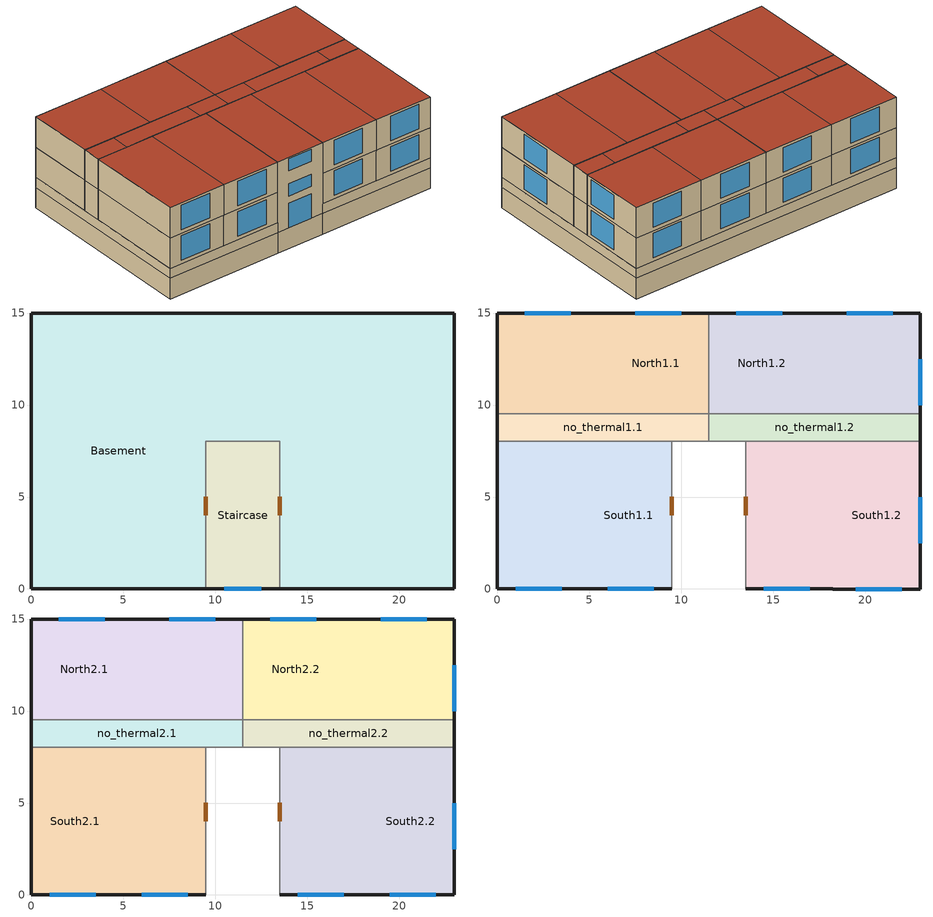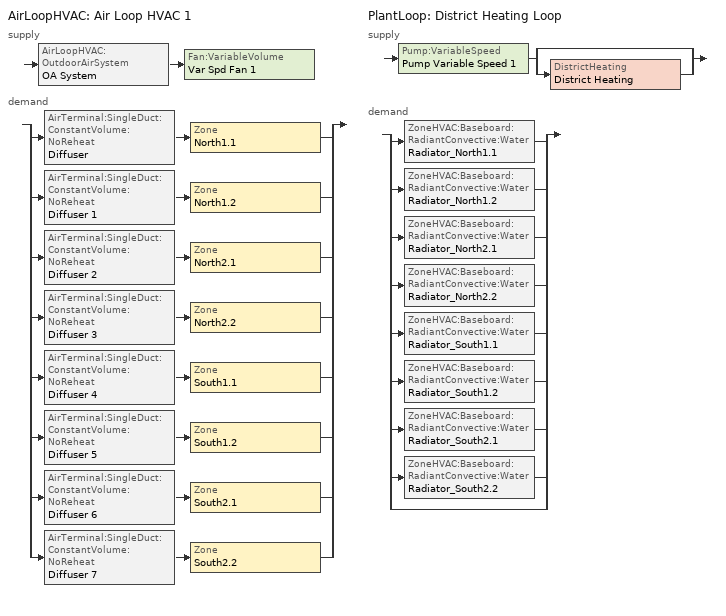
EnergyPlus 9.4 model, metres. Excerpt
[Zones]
Basement
 floor ground (Floor): 23,15 23,0 13.5,0 13.5,8.03 9.5,8.03 9.5,0 0,0 0,15 z-1.7
 wall outside (walls (External)): 13.5,0 23,0 23,15 0,15 0,0 9.5,0 z0:0.8
 wall to Staircase (walls (internal)): 9.5,0 9.5,8.03 11.5,8.03 13.5,8.03 13.5,0 z-1.7:0.8
 wall ground (walls (External)): 13.5,0 23,0 23,15 0,15 0,0 9.5,0 z-1.7:0
Staircase
 floor ground (Floor): 13.5,8.03 13.5,0 9.5,0 9.5,8.03 z-1.7
 wall outside (walls (External)): 9.5,0 13.5,0 z0:5.8
 wall to no_thermal2.1 (walls (internal)): 11.5,8.03 9.5,8.03 z3.3:5.8
 wall to no_thermal1.2 (walls (internal)): 13.5,8.03 11.5,8.03 z0.8:3.3
 wall to no_thermal1.1 (walls (internal)): 11.5,8.03 9.5,8.03 z0.8:3.3
 wall to no_thermal2.2 (walls (internal)): 13.5,8.03 11.5,8.03 z3.3:5.8
 wall to South1.2 (walls (internal)): 13.5,0 13.5,8.03 z0.8:3.3
 wall ground (walls (External)): 9.5,0 13.5,0 z-1.7:0
 wall to South2.2 (walls (internal)): 13.5,0 13.5,8.03 z3.3:5.8
 wall to South2.1 (walls (internal)): 9.5,8.03 9.5,0 z3.3:5.8
 wall to South1.1 (walls (internal)): 9.5,8.03 9.5,0 z0.8:3.3
 window (GlzSys_2): 10.5,0 12.5,0 z2.61:3.61; 10.5,0 12.5,0 z4.69:5.69
 window (Exterior Door): 10.5,0 12.5,0 z0:2
 door inside (Interior Door): 13.5,4.01 13.5,5.01 / 9.5,5.01 9.5,4.01 z0.8:2.8; 13.5,4.01 13.5,5.01 / 9.5,5.01 9.5,4.01 z3.3:5.3
 roof outside (Roof): 13.5,0 13.5,8.03 9.5,8.03 9.5,0 z5.8
North1.1
 floor to Basement (Floor): 11.5,15 11.5,9.53 5.75,9.53 5.75,15 z0.8; 5.75,15 5.75,9.53 0,9.53 0,15 z0.8
 wall outside (walls (External)): 11.5,15 5.75,15 0,15 0,9.53 z0.8:3.3
 wall to no_thermal1.1 (walls (internal)): 0,9.53 2.5,9.53 5.75,9.53 9,9.53 11.5,9.53 z0.8:3.3
 wall to North1.2 (walls (internal)): 11.5,9.53 11.5,15 z0.8:3.3
 window (GlzSys_2): 10,15 7.5,15 / 4,15 1.5,15 z1.1:3.1
North1.2
 floor to Basement (Floor): 17.25,15 17.25,9.53 11.5,9.53 11.5,15 z0.8; 23,15 23,9.53 17.25,9.53 17.25,15 z0.8
 wall outside (walls (External)): 23,9.53 23,15 17.25,15 11.5,15 z0.8:3.3
 wall to no_thermal1.2 (walls (internal)): 11.5,9.53 14,9.53 17.25,9.53 20.5,9.53 23,9.53 z0.8:3.3
 window (GlzSys_2): 15.5,15 13,15 / 23,10 23,12.5 / 21.5,15 19,15 z1.1:3.1
no_thermal1.1
 floor to Basement (Floor): 11.5,9.53 11.5,8.03 9,8.03 9,9.53 z0.8; 9,9.53 9,8.03 2.5,8.03 2.5,9.53 z0.8; 2.5,9.53 2.5,8.03 0,8.03 0,9.53 z0.8
 wall outside (walls (External)): 0,9.53 0,8.03 z0.8:3.3
 wall to no_thermal1.2 (walls (internal)): 11.5,8.03 11.5,9.53 z0.8:3.3
 wall to South1.1 (walls (internal)): 0,8.03 2.5,8.03 4.75,8.03 9,8.03 9.5,8.03 z0.8:3.3
no_thermal1.2
 floor to Basement (Floor): 20.5,9.53 20.5,8.03 14,8.03 14,9.53 z0.8; 14,9.53 14,8.03 11.5,8.03 11.5,9.53 z0.8; 23,9.53 23,8.03 20.5,8.03 20.5,9.53 z0.8
 wall outside (walls (External)): 23,8.03 23,9.53 z0.8:3.3
 wall to South1.2 (walls (internal)): 13.5,8.03 14,8.03 18.25,8.03 20.5,8.03 23,8.03 z0.8:3.3
South1.1
 floor to Basement (Floor): 9.5,8.03 9.5,0 4.75,0 4.75,8.03 z0.8; 4.75,8.03 4.75,0 0,0 0,8.03 z0.8
 wall outside (walls (External)): 0,8.03 0,0 4.75,0 9.5,0 z0.8:3.3
 window (GlzSys_2): 6,0 8.5,0 / 1,0 3.5,0 z1.1:3.1
South1.2
 floor to Basement (Floor): 18.25,8.03 18.25,0 13.5,0 13.5,8.03 z0.8; 23,8.03 23,0 18.25,0 18.25,8.03 z0.8
 wall outside (walls (External)): 13.5,0 18.25,0 23,0 23,8.03 z0.8:3.3
 window (GlzSys_2): 14.5,0 17,0 / 23,2.5 23,5 / 19.5,0 22,0 z1.1:3.1
North2.1
 floor to North1.1 (Floor): 5.75,15 5.75,9.53 0,9.53 0,15 z3.3; 11.5,15 11.5,9.53 5.75,9.53 5.75,15 z3.3
 wall outside (walls (External)): 11.5,15 5.75,15 0,15 0,9.53 z3.3:5.8
 wall to no_thermal2.1 (walls (internal)): 0,9.53 2.5,9.53 5.75,9.53 9,9.53 11.5,9.53 z3.3:5.8
 wall to North2.2 (walls (internal)): 11.5,9.53 11.5,15 z3.3:5.8
 window (GlzSys_2): 4,15 1.5,15 / 10,15 7.5,15 z3.6:5.6
 roof outside (Roof): 5.75,9.53 5.75,15 0,15 0,9.53 z5.8; 11.5,9.53 11.5,15 5.75,15 5.75,9.53 z5.8
North2.2
 floor to North1.2 (Floor): 17.25,15 17.25,9.53 11.5,9.53 11.5,15 z3.3; 23,15 23,9.53 17.25,9.53 17.25,15 z3.3
 wall outside (walls (External)): 23,9.53 23,15 17.25,15 11.5,15 z3.3:5.8
 wall to no_thermal2.2 (walls (internal)): 11.5,9.53 14,9.53 17.25,9.53 20.5,9.53 23,9.53 z3.3:5.8
 window (GlzSys_2): 15.5,15 13,15 / 21.5,15 19,15 / 23,10 23,12.5 z3.6:5.6
 roof outside (Roof): 17.25,9.53 17.25,15 11.5,15 11.5,9.53 z5.8; 23,9.53 23,15 17.25,15 17.25,9.53 z5.8
no_thermal2.1
 floor to no_thermal1.1 (Floor): 2.5,9.53 2.5,8.03 0,8.03 0,9.53 z3.3; 9,9.53 9,8.03 2.5,8.03 2.5,9.53 z3.3; 11.5,9.53 11.5,8.03 9,8.03 9,9.53 z3.3
 wall outside (walls (External)): 0,9.53 0,8.03 z3.3:5.8
 wall to South2.1 (walls (internal)): 0,8.03 2.5,8.03 4.75,8.03 9,8.03 9.5,8.03 z3.3:5.8
 wall to no_thermal2.2 (walls (internal)): 11.5,8.03 11.5,9.53 z3.3:5.8
 roof outside (Roof): 2.5,8.03 2.5,9.53 0,9.53 0,8.03 z5.8; 9,8.03 9,9.53 2.5,9.53 2.5,8.03 z5.8; 11.5,8.03 11.5,9.53 9,9.53 9,8.03 z5.8
no_thermal2.2
 floor to no_thermal1.2 (Floor): 14,9.53 14,8.03 11.5,8.03 11.5,9.53 z3.3; 20.5,9.53 20.5,8.03 14,8.03 14,9.53 z3.3; 23,9.53 23,8.03 20.5,8.03 20.5,9.53 z3.3
 wall outside (walls (External)): 23,8.03 23,9.53 z3.3:5.8
 wall to South2.2 (walls (internal)): 13.5,8.03 14,8.03 18.25,8.03 20.5,8.03 23,8.03 z3.3:5.8
 roof outside (Roof): 14,8.03 14,9.53 11.5,9.53 11.5,8.03 z5.8; 20.5,8.03 20.5,9.53 14,9.53 14,8.03 z5.8; 23,8.03 23,9.53 20.5,9.53 20.5,8.03 z5.8
South2.1
 floor to South1.1 (Floor): 4.75,8.03 4.75,0 0,0 0,8.03 z3.3; 9.5,8.03 9.5,0 4.75,0 4.75,8.03 z3.3
 wall outside (walls (External)): 0,8.03 0,0 4.75,0 9.5,0 z3.3:5.8
 window (GlzSys_2): 1,0 3.5,0 / 6,0 8.5,0 z3.6:5.6
 roof outside (Roof): 4.75,0 4.75,8.03 0,8.03 0,0 z5.8; 9.5,0 9.5,8.03 4.75,8.03 4.75,0 z5.8
South2.2
 floor to South1.2 (Floor): 18.25,8.03 18.25,0 13.5,0 13.5,8.03 z3.3; 23,8.03 23,0 18.25,0 18.25,8.03 z3.3
 wall outside (walls (External)): 13.5,0 18.25,0 23,0 23,8.03 z3.3:5.8
 window (GlzSys_2): 23,2.5 23,5 / 14.5,0 17,0 / 19.5,0 22,0 z3.6:5.6
 roof outside (Roof): 23,0 23,8.03 18.25,8.03 18.25,0 z5.8; 18.25,0 18.25,8.03 13.5,8.03 13.5,0 z5.8
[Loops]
AirLoopHVAC 'Air Loop HVAC 1'
 supply: AirLoopHVAC:OutdoorAirSystem 'OA System' > Fan:VariableVolume 'Var Spd Fan 1'
 demand: split
  | AirTerminal:SingleDuct:ConstantVolume:NoReheat 'Diffuser' > Zone 'North1.1'
  | AirTerminal:SingleDuct:ConstantVolume:NoReheat 'Diffuser 1' > Zone 'North1.2'
  | AirTerminal:SingleDuct:ConstantVolume:NoReheat 'Diffuser 2' > Zone 'North2.1'
  | AirTerminal:SingleDuct:ConstantVolume:NoReheat 'Diffuser 3' > Zone 'North2.2'
  | AirTerminal:SingleDuct:ConstantVolume:NoReheat 'Diffuser 4' > Zone 'South1.1'
  | AirTerminal:SingleDuct:ConstantVolume:NoReheat 'Diffuser 5' > Zone 'South1.2'
  | AirTerminal:SingleDuct:ConstantVolume:NoReheat 'Diffuser 6' > Zone 'South2.1'
  | AirTerminal:SingleDuct:ConstantVolume:NoReheat 'Diffuser 7' > Zone 'South2.2'
PlantLoop 'District Heating Loop'
 supply: Pump:VariableSpeed 'Pump Variable Speed 1' > split
  | bypass
  | DistrictHeating 'District Heating'
 demand: split
  | ZoneHVAC:Baseboard:RadiantConvective:Water 'Radiator_North1.1'
  | ZoneHVAC:Baseboard:RadiantConvective:Water 'Radiator_North1.2'
  | ZoneHVAC:Baseboard:RadiantConvective:Water 'Radiator_North2.1'
  | ZoneHVAC:Baseboard:RadiantConvective:Water 'Radiator_North2.2'
  | ZoneHVAC:Baseboard:RadiantConvective:Water 'Radiator_South1.1'
  | ZoneHVAC:Baseboard:RadiantConvective:Water 'Radiator_South1.2'
  | ZoneHVAC:Baseboard:RadiantConvective:Water 'Radiator_South2.1'
  | ZoneHVAC:Baseboard:RadiantConvective:Water 'Radiator_South2.2'
  | bypass
[Building]
Building 1: North Axis {deg}=0
[Site:Location]
FRANKFURT AM MAIN: Latitude {deg}=50.05; Longitude {deg}=8.6; Time Zone {hr}=1; Elevation {m}=113
[SizingPeriod:DesignDay] Day of Month=21; Dry-Bulb Temperature Range Modifier Type=DefaultMultipliers; Barometric Pressure {Pa}=99975; Rain Indicator=No; Snow Indicator=No; Daylight Saving Time Indicator=No
Name | Month | Day Type | Maximum Dry-Bulb Temperature {C} | Daily Dry-Bulb Temperature Range {deltaC} | Humidity Condition Type | Wetbulb or DewPoint at Maximum Dry-Bulb {C} | Wind Speed {m/s} | Wind Direction {deg} | Solar Model Indicator | ASHRAE Clear Sky Optical Depth for Beam Irradiance (taub) | ASHRAE Clear Sky Optical Depth for Diffuse Irradiance (taud) | Enthalpy at Maximum Dry-Bulb {J/kg} | Sky Clearness
FRANKFURT AM MAIN Ann Clg .4% Condns DB=>MWB | 7 | SummerDesignDay | 30.8 | 10.6 | Wetbulb | 19.2 | 3.7 | 210 | ASHRAETau | 0.467 | 1.949
FRANKFURT AM MAIN Ann Clg .4% Condns DP=>MDB | 7 | SummerDesignDay | 22.4 | 10.6 | Dewpoint | 18.5 | 3.7 | 210 | ASHRAETau | 0.467 | 1.949
FRANKFURT AM MAIN Ann Clg .4% Condns Enth=>MDB | 7 | SummerDesignDay | 27.5 | 10.6 | Enthalpy |  | 3.7 | 210 | ASHRAETau | 0.467 | 1.949 | 59700
FRANKFURT AM MAIN Ann Clg .4% Condns WB=>MDB | 7 | SummerDesignDay | 27.6 | 10.6 | Wetbulb | 20.6 | 3.7 | 210 | ASHRAETau | 0.467 | 1.949
FRANKFURT AM MAIN Ann Htg 99.6% Condns DB | 1 | WinterDesignDay | -10.5 | 0 | Wetbulb | -10.5 | 3.2 | 30 | ASHRAEClearSky |  |  |  | 0
FRANKFURT AM MAIN Ann Htg Wind 99.6% Condns WS=>MCDB | 1 | WinterDesignDay | 9.2 | 0 | Wetbulb | 9.2 | 12.6 | 30 | ASHRAEClearSky |  |  |  | 0
FRANKFURT AM MAIN Ann Hum_n 99.6% Condns DP=>MCDB | 1 | WinterDesignDay | -8.4 | 0 | Dewpoint | -14.3 | 3.2 | 30 | ASHRAEClearSky |  |  |  | 0
[MaterialProperty:GlazingSpectralData]
Material Property Glazing Spectral Data 1: Wavelength 1 {micron}=0.3; Transmittance 1=0; Front Reflectance 1=0.047; Back Reflectance 1=0.049; Wavelength 2 {micron}=0.305; Transmittance 2=0.005; Front Reflectance 2=0.047; Back Reflectance 2=0.049; Wavelength 3 {micron}=0.31; Transmittance 3=0; Front Reflectance 3=0.047; Back Reflectance 3=0.048; Wavelength 4 {micron}=0.315; Transmittance 4=0.003; Front Reflectance 4=0.046; Back Reflectance 4=0.048; Wavelength 5 {micron}=0.32; Transmittance 5=0.019; Front Reflectance 5=0.046; Back Reflectance 5=0.048; Wavelength 6 {micron}=0.325; Transmittance 6=0.066; Front Reflectance 6=0.045; Back Reflectance 6=0.046; Wavelength 7 {micron}=0.33; Transmittance 7=0.16; Front Reflectance 7=0.045; Back Reflectance 7=0.047; Wavelength 8 {micron}=0.335; Transmittance 8=0.294; Front Reflectance 8=0.049; Back Reflectance 8=0.05; Wavelength 9 {micron}=0.34; Transmittance 9=0.437; Front Reflectance 9=0.055; Back Reflectance 9=0.056; Wavelength 10 {micron}=0.345; Transmittance 10=0.566; Front Reflectance 10=0.062; Back Reflectance 10=0.062; Wavelength 11 {micron}=0.35; Transmittance 11=0.671; Front Reflectance 11=0.069; Back Reflectance 11=0.069; Wavelength 12 {micron}=0.355; Transmittance 12=0.744; Front Reflectance 12=0.074; Back Reflectance 12=0.074; Wavelength 13 {micron}=0.36; Transmittance 13=0.793; Front Reflectance 13=0.078; Back Reflectance 13=0.078; Wavelength 14 {micron}=0.365; Transmittance 14=0.822; Front Reflectance 14=0.08; Back Reflectance 14=0.08; Wavelength 15 {micron}=0.37; Transmittance 15=0.832; Front Reflectance 15=0.081; Back Reflectance 15=0.081; Wavelength 16 {micron}=0.375; Transmittance 16=0.819; Front Reflectance 16=0.08; Back Reflectance 16=0.08; Wavelength 17 {micron}=0.38; Transmittance 17=0.809; Front Reflectance 17=0.079; Back Reflectance 17=0.079; Wavelength 18 {micron}=0.385; Transmittance 18=0.829; Front Reflectance 18=0.08; Back Reflectance 18=0.08; Wavelength 19 {micron}=0.39; Transmittance 19=0.853; Front Reflectance 19=0.082; Back Reflectance 19=0.082; Wavelength 20 {micron}=0.395; Transmittance 20=0.868; Front Reflectance 20=0.083; Back Reflectance 20=0.083; Wavelength 21 {micron}=0.4; Transmittance 21=0.875; Front Reflectance 21=0.083; Back Reflectance 21=0.083; Wavelength 22 {micron}=0.41; Transmittance 22=0.875; Front Reflectance 22=0.083; Back Reflectance 22=0.083; Wavelength 23 {micron}=0.42; Transmittance 23=0.873; Front Reflectance 23=0.083; Back Reflectance 23=0.083; Wavelength 24 {micron}=0.43; Transmittance 24=0.873; Front Reflectance 24=0.082; Back Reflectance 24=0.082; Wavelength 25 {micron}=0.44; Transmittance 25=0.873; Front Reflectance 25=0.082; Back Reflectance 25=0.082; Wavelength 26 {micron}=0.45; Transmittance 26=0.88; Front Reflectance 26=0.082; Back Reflectance 26=0.082; Wavelength 27 {micron}=0.46; Transmittance 27=0.887; Front Reflectance 27=0.082; Back Reflectance 27=0.082; Wavelength 28 {micron}=0.47; Transmittance 28=0.89; Front Reflectance 28=0.082; Back Reflectance 28=0.082; Wavelength 29 {micron}=0.48; Transmittance 29=0.892; Front Reflectance 29=0.083; Back Reflectance 29=0.083; Wavelength 30 {micron}=0.49; Transmittance 30=0.893; Front Reflectance 30=0.082; Back Reflectance 30=0.082; Wavelength 31 {micron}=0.5; Transmittance 31=0.894; Front Reflectance 31=0.082; Back Reflectance 31=0.082; Wavelength 32 {micron}=0.51; Transmittance 32=0.895; Front Reflectance 32=0.082; Back Reflectance 32=0.082; Wavelength 33 {micron}=0.52; Transmittance 33=0.895; Front Reflectance 33=0.082; Back Reflectance 33=0.082; Wavelength 34 {micron}=0.53; Transmittance 34=0.894; Front Reflectance 34=0.082; Back Reflectance 34=0.082; Wavelength 35 {micron}=0.54; Transmittance 35=0.893; Front Reflectance 35=0.081; Back Reflectance 35=0.081; Wavelength 36 {micron}=0.55; Transmittance 36=0.891; Front Reflectance 36=0.081; Back Reflectance 36=0.081; Wavelength 37 {micron}=0.56; Transmittance 37=0.888; Front Reflectance 37=0.081; Back Reflectance 37=0.081; Wavelength 38 {micron}=0.57; Transmittance 38=0.884; Front Reflectance 38=0.08; Back Reflectance 38=0.08; Wavelength 39 {micron}=0.58; Transmittance 39=0.881; Front Reflectance 39=0.08; Back Reflectance 39=0.08; Wavelength 40 {micron}=0.59; Transmittance 40=0.876; Front Reflectance 40=0.079; Back Reflectance 40=0.079; Wavelength 41 {micron}=0.6; Transmittance 41=0.871; Front Reflectance 41=0.079; Back Reflectance 41=0.079; Wavelength 42 {micron}=0.61; Transmittance 42=0.865; Front Reflectance 42=0.078; Back Reflectance 42=0.078; Wavelength 43 {micron}=0.62; Transmittance 43=0.859; Front Reflectance 43=0.077; Back Reflectance 43=0.077; Wavelength 44 {micron}=0.63; Transmittance 44=0.853; Front Reflectance 44=0.077; Back Reflectance 44=0.077; Wavelength 45 {micron}=0.64; Transmittance 45=0.847; Front Reflectance 45=0.076; Back Reflectance 45=0.076; Wavelength 46 {micron}=0.65; Transmittance 46=0.84; Front Reflectance 46=0.075; Back Reflectance 46=0.075; Wavelength 47 {micron}=0.66; Transmittance 47=0.833; Front Reflectance 47=0.075; Back Reflectance 47=0.075; Wavelength 48 {micron}=0.67; Transmittance 48=0.826; Front Reflectance 48=0.074; Back Reflectance 48=0.074; Wavelength 49 {micron}=0.68; Transmittance 49=0.818; Front Reflectance 49=0.073; Back Reflectance 49=0.073; Wavelength 50 {micron}=0.69; Transmittance 50=0.81; Front Reflectance 50=0.073; Back Reflectance 50=0.073; Wavelength 51 {micron}=0.7; Transmittance 51=0.802; Front Reflectance 51=0.072; Back Reflectance 51=0.072; Wavelength 52 {micron}=0.71; Transmittance 52=0.794; Front Reflectance 52=0.071; Back Reflectance 52=0.072; Wavelength 53 {micron}=0.72; Transmittance 53=0.786; Front Reflectance 53=0.071; Back Reflectance 53=0.071; Wavelength 54 {micron}=0.73; Transmittance 54=0.777; Front Reflectance 54=0.07; Back Reflectance 54=0.07; Wavelength 55 {micron}=0.74; Transmittance 55=0.769; Front Reflectance 55=0.069; Back Reflectance 55=0.07; Wavelength 56 {micron}=0.75; Transmittance 56=0.761; Front Reflectance 56=0.069; Back Reflectance 56=0.069; Wavelength 57 {micron}=0.76; Transmittance 57=0.752; Front Reflectance 57=0.068; Back Reflectance 57=0.068; Wavelength 58 {micron}=0.77; Transmittance 58=0.744; Front Reflectance 58=0.067; Back Reflectance 58=0.068; Wavelength 59 {micron}=0.78; Transmittance 59=0.736; Front Reflectance 59=0.067; Back Reflectance 59=0.067; Wavelength 60 {micron}=0.79; Transmittance 60=0.729; Front Reflectance 60=0.066; Back Reflectance 60=0.066; Wavelength 61 {micron}=0.8; Transmittance 61=0.722; Front Reflectance 61=0.066; Back Reflectance 61=0.066; Wavelength 62 {micron}=0.81; Transmittance 62=0.715; Front Reflectance 62=0.065; Back Reflectance 62=0.066; Wavelength 63 {micron}=0.82; Transmittance 63=0.71; Front Reflectance 63=0.065; Back Reflectance 63=0.065; Wavelength 64 {micron}=0.83; Transmittance 64=0.702; Front Reflectance 64=0.064; Back Reflectance 64=0.065; Wavelength 65 {micron}=0.84; Transmittance 65=0.698; Front Reflectance 65=0.064; Back Reflectance 65=0.064; Wavelength 66 {micron}=0.85; Transmittance 66=0.69; Front Reflectance 66=0.063; Back Reflectance 66=0.064; Wavelength 67 {micron}=0.86; Transmittance 67=0.687; Front Reflectance 67=0.065; Back Reflectance 67=0.065; Wavelength 68 {micron}=0.87; Transmittance 68=0.681; Front Reflectance 68=0.067; Back Reflectance 68=0.067; Wavelength 69 {micron}=0.88; Transmittance 69=0.677; Front Reflectance 69=0.065; Back Reflectance 69=0.066; Wavelength 70 {micron}=0.89; Transmittance 70=0.673; Front Reflectance 70=0.066; Back Reflectance 70=0.066; Wavelength 71 {micron}=0.9; Transmittance 71=0.67; Front Reflectance 71=0.065; Back Reflectance 71=0.066; Wavelength 72 {micron}=0.91; Transmittance 72=0.667; Front Reflectance 72=0.065; Back Reflectance 72=0.065; Wavelength 73 {micron}=0.92; Transmittance 73=0.664; Front Reflectance 73=0.064; Back Reflectance 73=0.064; Wavelength 74 {micron}=0.93; Transmittance 74=0.66; Front Reflectance 74=0.063; Back Reflectance 74=0.063; Wavelength 75 {micron}=0.94; Transmittance 75=0.658; Front Reflectance 75=0.064; Back Reflectance 75=0.064; Wavelength 76 {micron}=0.95; Transmittance 76=0.656; Front Reflectance 76=0.063; Back Reflectance 76=0.063; Wavelength 77 {micron}=0.96; Transmittance 77=0.654; Front Reflectance 77=0.061; Back Reflectance 77=0.061; Wavelength 78 {micron}=0.97; Transmittance 78=0.653; Front Reflectance 78=0.062; Back Reflectance 78=0.062; Wavelength 79 {micron}=0.98; Transmittance 79=0.651; Front Reflectance 79=0.061; Back Reflectance 79=0.062; Wavelength 80 {micron}=0.99; Transmittance 80=0.649; Front Reflectance 80=0.061; Back Reflectance 80=0.062; Wavelength 81 {micron}=1; Transmittance 81=0.648; Front Reflectance 81=0.059; Back Reflectance 81=0.06; Wavelength 82 {micron}=1.05; Transmittance 82=0.645; Front Reflectance 82=0.059; Back Reflectance 82=0.06; Wavelength 83 {micron}=1.1; Transmittance 83=0.645; Front Reflectance 83=0.058; Back Reflectance 83=0.059; Wavelength 84 {micron}=1.15; Transmittance 84=0.647; Front Reflectance 84=0.059; Back Reflectance 84=0.059; Wavelength 85 {micron}=1.2; Transmittance 85=0.653; Front Reflectance 85=0.059; Back Reflectance 85=0.059; Wavelength 86 {micron}=1.25; Transmittance 86=0.661; Front Reflectance 86=0.058; Back Reflectance 86=0.059; Wavelength 87 {micron}=1.3; Transmittance 87=0.673; Front Reflectance 87=0.06; Back Reflectance 87=0.06; Wavelength 88 {micron}=1.35; Transmittance 88=0.687; Front Reflectance 88=0.06; Back Reflectance 88=0.06; Wavelength 89 {micron}=1.4; Transmittance 89=0.702; Front Reflectance 89=0.061; Back Reflectance 89=0.061; Wavelength 90 {micron}=1.45; Transmittance 90=0.722; Front Reflectance 90=0.061; Back Reflectance 90=0.062; Wavelength 91 {micron}=1.5; Transmittance 91=0.741; Front Reflectance 91=0.063; Back Reflectance 91=0.064; Wavelength 92 {micron}=1.55; Transmittance 92=0.757; Front Reflectance 92=0.063; Back Reflectance 92=0.064; Wavelength 93 {micron}=1.6; Transmittance 93=0.769; Front Reflectance 93=0.065; Back Reflectance 93=0.065; Wavelength 94 {micron}=1.65; Transmittance 94=0.775; Front Reflectance 94=0.065; Back Reflectance 94=0.064; Wavelength 95 {micron}=1.7; Transmittance 95=0.779; Front Reflectance 95=0.064; Back Reflectance 95=0.065; Wavelength 96 {micron}=1.75; Transmittance 96=0.779; Front Reflectance 96=0.065; Back Reflectance 96=0.065; Wavelength 97 {micron}=1.8; Transmittance 97=0.777; Front Reflectance 97=0.065; Back Reflectance 97=0.065; Wavelength 98 {micron}=1.85; Transmittance 98=0.776; Front Reflectance 98=0.065; Back Reflectance 98=0.063; Wavelength 99 {micron}=1.9; Transmittance 99=0.773; Front Reflectance 99=0.062; Back Reflectance 99=0.062; Wavelength 100 {micron}=1.95; Transmittance 100=0.773; Front Reflectance 100=0.065; Back Reflectance 100=0.065; Wavelength 101 {micron}=2; Transmittance 101=0.772; Front Reflectance 101=0.065; Back Reflectance 101=0.065; Wavelength 102 {micron}=2.05; Transmittance 102=0.774; Front Reflectance 102=0.064; Back Reflectance 102=0.064; Wavelength 103 {micron}=2.1; Transmittance 103=0.775; Front Reflectance 103=0.064; Back Reflectance 103=0.065; Wavelength 104 {micron}=2.15; Transmittance 104=0.773; Front Reflectance 104=0.065; Back Reflectance 104=0.065; Wavelength 105 {micron}=2.2; Transmittance 105=0.758; Front Reflectance 105=0.064; Back Reflectance 105=0.065; Wavelength 106 {micron}=2.25; Transmittance 106=0.759; Front Reflectance 106=0.064; Back Reflectance 106=0.064; Wavelength 107 {micron}=2.3; Transmittance 107=0.766; Front Reflectance 107=0.065; Back Reflectance 107=0.065; Wavelength 108 {micron}=2.35; Transmittance 108=0.767; Front Reflectance 108=0.064; Back Reflectance 108=0.065; Wavelength 109 {micron}=2.4; Transmittance 109=0.766; Front Reflectance 109=0.064; Back Reflectance 109=0.064; Wavelength 110 {micron}=2.45; Transmittance 110=0.757; Front Reflectance 110=0.064; Back Reflectance 110=0.064; Wavelength 111 {micron}=2.5; Transmittance 111=0.75; Front Reflectance 111=0.063; Back Reflectance 111=0.063
[Material] Thermal Absorptance=0.9
Name | Roughness | Thickness {m} | Conductivity {W/m-K} | Density {kg/m3} | Specific Heat {J/kg-K} | Solar Absorptance | Visible Absorptance
AcousticLayer (Polyurethan) | Smooth | 0.005 | 0.03 | 30 | 1350 | 0.7 | 0.7
FloorTiles(CeramicWhite) | Smooth | 0.01 | 1.6 | 2410 | 720 | 0.7 | 0.7
hollow bricks (External walls) | MediumRough | 0.35 | 0.68 | 1850 | 840 | 0.7 | 0.7
hollow bricks (Internal walls) | MediumRough | 0.1 | 0.68 | 1850 | 840 | 0.7 | 0.7
MineralWool (insulation) | MediumRough | 0.02 | 0.033 | 110 | 1030 | 0.7 | 0.7
plaster | Smooth | 0.01 | 1.163 | 1856 | 1400 | 0.7 | 0.7
Plywood | MediumSmooth | 0.035 | 0.217 | 5970 | 9423.97 | 0.6 | 0.6
Reinforced concrete | Smooth | 0.125 | 2.3 | 2300 | 1400 | 0.7 | 0.7
RoofMembrane(P.V.C.) | Smooth | 0.006 | 0.16 | 1200 | 1000 | 0.7 | 0.7
[WindowMaterial:Gas]
Gap_1_W_0_0120: Gas Type=Air; Thickness {m}=0.012
[WindowMaterial:Glazing] Infrared Transmittance at Normal Incidence=0; Front Side Infrared Hemispherical Emissivity=0.84; Back Side Infrared Hemispherical Emissivity=0.84
Name | Optical Data Type | Thickness {m} | Solar Transmittance at Normal Incidence | Front Side Solar Reflectance at Normal Incidence | Back Side Solar Reflectance at Normal Incidence | Visible Transmittance at Normal Incidence | Front Side Visible Reflectance at Normal Incidence | Back Side Visible Reflectance at Normal Incidence | Conductivity {W/m-K} | Dirt Correction Factor for Solar and Visible Transmittance | Solar Diffusing | Window Glass Spectral Data Set
Clear 5mm External Door | SpectralAverage | 0.005 | 0.837 | 0.075 | 0.075 | 0.898 | 0.081 | 0.081 | 0.9 | 1 | No
Glass_103_Layer | Spectral | 0.005715 |  |  |  |  |  |  | 1 |  |  | Material Property Glazing Spectral Data 1
[Construction]
Exterior Door: Clear 5mm External Door
Floor: plaster, Reinforced concrete, MineralWool (insulation), AcousticLayer (Polyurethan), FloorTiles(CeramicWhite)
GlzSys_2: Glass_103_Layer, Gap_1_W_0_0120, Glass_103_Layer
Interior Door: Plywood
Roof: Reinforced concrete, RoofMembrane(P.V.C.), MineralWool (insulation), plaster
walls (External): plaster, hollow bricks (External walls), plaster
walls (internal): plaster, hollow bricks (Internal walls), plaster
[Zone] Multiplier=1
Name | Part of Total Floor Area
Basement; Staircase | No
North1.1; North1.2; North2.1; North2.2; no_thermal1.1; no_thermal1.2; no_thermal2.1; no_thermal2.2; South1.1; South1.2; South2.1; South2.2 | Yes
[Sizing:Zone] Zone Cooling Design Supply Air Temperature Input Method=SupplyAirTemperature; Zone Cooling Design Supply Air Temperature {C}=14; Zone Cooling Design Supply Air Temperature Difference {deltaC}=11.11; Zone Heating Design Supply Air Temperature Input Method=SupplyAirTemperature; Zone Heating Design Supply Air Temperature {C}=40; Zone Heating Design Supply Air Temperature Difference {deltaC}=11.11; Zone Cooling Design Supply Air Humidity Ratio {kgWater/kgDryAir}=0.0085; Zone Heating Design Supply Air Humidity Ratio {kgWater/kgDryAir}=0.008; Cooling Design Air Flow Method=DesignDay; Cooling Design Air Flow Rate {m3/s}=0; Cooling Minimum Air Flow per Zone Floor Area {m3/s-m2}=0.000762; Cooling Minimum Air Flow {m3/s}=0; Cooling Minimum Air Flow Fraction=0; Heating Design Air Flow Method=DesignDay; Heating Design Air Flow Rate {m3/s}=0; Heating Maximum Air Flow per Zone Floor Area {m3/s-m2}=0.002032; Heating Maximum Air Flow {m3/s}=0.141576; Heating Maximum Air Flow Fraction=0.3; Account for Dedicated Outdoor Air System=No
Name | Design Specification Outdoor Air Object
Basement; Staircase
North1.1; North1.2; North2.1; North2.2; South1.1; South1.2; South2.1; South2.2 | Airuse
no_thermal1.1 | Design Specification Outdoor Air 1
no_thermal1.2 | Design Specification Outdoor Air 2
no_thermal2.1 | Design Specification Outdoor Air 3
no_thermal2.2 | Design Specification Outdoor Air 4
[InternalMass] Construction=walls (internal)
Name | Zone or ZoneList | Surface Area {m2}
Merged Surface 163 - Surface 182 | North1.1 | 13.675
Merged Surface 190 - Surface 199 | North1.2 | 13.675
Merged Surface 79 - Surface 84 | North2.1 | 13.675
Merged Surface 127 - Surface 132 | North2.2 | 13.675
Merged Surface 141 - Surface 168; Merged Surface 171 - Surface 176 | no_thermal1.1 | 3.75
Merged Surface 204 - Surface 226; Merged Surface 207 - Surface 219 | no_thermal1.2 | 3.75
Merged Surface 57 - Surface 62; Merged Surface 65 - Surface 71 | no_thermal2.1 | 3.75
Merged Surface 105 - Surface 116; Merged Surface 113 - Surface 120 | no_thermal2.2 | 3.75
Merged Surface 149 - Surface 153 | South1.1 | 20.075
Merged Surface 213 - Surface 233 | South1.2 | 20.075
Merged Surface 22 - Surface 26 | South2.1 | 20.075
Merged Surface 91 - Surface 98 | South2.2 | 20.075
[ZoneControl:Thermostat] Temperature Difference Between Cutout And Setpoint {deltaC}=0
Name | Zone or ZoneList | Control Type Schedule | Control 1
North1.1 Thermostat | North1.1 | North1.1 Thermostat Schedule | Thermostat Setpoint Dual Setpoint 1
North1.2 Thermostat | North1.2 | North1.2 Thermostat Schedule | Thermostat Setpoint Dual Setpoint 2
North2.1 Thermostat | North2.1 | North2.1 Thermostat Schedule | Thermostat Setpoint Dual Setpoint 6
North2.2 Thermostat | North2.2 | North2.2 Thermostat Schedule | Thermostat Setpoint Dual Setpoint 5
South1.1 Thermostat | South1.1 | South1.1 Thermostat Schedule | Thermostat Setpoint Dual Setpoint 3
South1.2 Thermostat | South1.2 | South1.2 Thermostat Schedule | Thermostat Setpoint Dual Setpoint 7
South2.1 Thermostat | South2.1 | South2.1 Thermostat Schedule | Thermostat Setpoint Dual Setpoint 4
South2.2 Thermostat | South2.2 | South2.2 Thermostat Schedule | Thermostat Setpoint Dual Setpoint 8
[ThermostatSetpoint:DualSetpoint] Heating Setpoint Temperature Schedule=Heating; Cooling Setpoint Temperature Schedule=Cooling
Thermostat Setpoint Dual Setpoint 1; Thermostat Setpoint Dual Setpoint 2; Thermostat Setpoint Dual Setpoint 6; Thermostat Setpoint Dual Setpoint 5; Thermostat Setpoint Dual Setpoint 3; Thermostat Setpoint Dual Setpoint 7; Thermostat Setpoint Dual Setpoint 4; Thermostat Setpoint Dual Setpoint 8
[AirTerminal:SingleDuct:ConstantVolume:NoReheat] Availability Schedule=Always On Discrete hvac_library; Maximum Air Flow Rate {m3/s}=AutoSize
Diffuser; Diffuser 1; Diffuser 2; Diffuser 3; Diffuser 4; Diffuser 5; Diffuser 6; Diffuser 7
[ZoneHVAC:Baseboard:RadiantConvective:Water] Availability Schedule=Always On Discrete hvac_library; Rated Average Water Temperature {C}=72.5; Heating Design Capacity Method=HeatingDesignCapacity; Heating Design Capacity Per Floor Area {W/m2}=0; Fraction of Autosized Heating Design Capacity=1; Maximum Water Flow Rate {m3/s}=9.594e-05; Convergence Tolerance=0.001; Fraction Radiant=0.9; Fraction of Radiant Energy Incident on People=0.3
Name | Rated Water Mass Flow Rate {kg/s} | Heating Design Capacity {W} | Surface Name 1 | Fraction of Radiant Energy to Surface 1 | Surface Name 2 | Fraction of Radiant Energy to Surface 2 | Surface Name 3 | Fraction of Radiant Energy to Surface 3 | Surface Name 4 | Fraction of Radiant Energy to Surface 4 | Surface Name 5 | Fraction of Radiant Energy to Surface 5 | Surface Name 6 | Fraction of Radiant Energy to Surface 6 | Surface Name 7 | Fraction of Radiant Energy to Surface 7 | Surface Name 8 | Fraction of Radiant Energy to Surface 8 | Surface Name 9 | Fraction of Radiant Energy to Surface 9 | Surface Name 10 | Fraction of Radiant Energy to Surface 10 | Surface Name 11 | Fraction of Radiant Energy to Surface 11 | Surface Name 12 | Fraction of Radiant Energy to Surface 12
Radiator_North1.1 | 0.05848 | 3670 | Surface 181 | 0.0368665 | Surface 184 | 0.0283589 | Surface 180 | 0.14 | Surface 183 | 0.0620492 | Surface 185 | 0.0175 | Surface 186 | 0.0652254 | Surface 159 | 0.14 | Surface 162 | 0.0652254 | Surface 161 | 0.0620492 | Surface 164 | 0.0175 | Surface 160 | 0.0283589 | Surface 165 | 0.0368665
Radiator_North1.2 | 0.05848 | 3670 | Surface 194 | 0.14 | Surface 188 | 0.0283589 | Surface 193 | 0.0175 | Surface 187 | 0.14 | Surface 189 | 0.0368665 | Surface 191 | 0.0652254 | Surface 197 | 0.0620492 | Surface 196 | 0.0283589 | Surface 200 | 0.0175 | Surface 198 | 0.0652254 | Surface 195 | 0.0368665 | Surface 192 | 0.0620492
Radiator_North2.1 | 0.09353 | 5870 | Surface 82 | 0.0175 | Surface 85 | 0.0652254 | Surface 86 | 0.0620492 | Surface 87 | 0.0283589 | Surface 81 | 0.14 | Surface 77 | 0.0620492 | Surface 83 | 0.0368665 | Surface 75 | 0.0175 | Surface 88 | 0.14 | Surface 80 | 0.0368665 | Surface 76 | 0.0283589 | Surface 78 | 0.0652254
Radiator_North2.2 | 0.09353 | 5870 | Surface 130 | 0.14 | Surface 135 | 0.0283589 | Surface 136 | 0.0368665 | Surface 133 | 0.0652254 | Surface 125 | 0.0620492 | Surface 129 | 0.0283589 | Surface 124 | 0.0175 | Surface 137 | 0.14 | Surface 128 | 0.0368665 | Surface 126 | 0.0652254 | Surface 131 | 0.0175 | Surface 134 | 0.0620492
Radiator_South1.1 | 0.05848 | 3670 | Surface 152 | 0.14 | Surface 145 | 0.14 | Surface 146 | 0.0881788 | Surface 148 | 0.04667 | Surface 147 | 0.00549059 | Surface 158 | 0.0175 | Surface 155 | 0.0274529 | Surface 154 | 0.0247076 | Surface 157 | 0.0521606 | Surface 150 | 0.0521606 | Surface 151 | 0.0175 | Surface 156 | 0.0881788
Radiator_South1.2 | 0.05848 | 3670 | Surface 234 | 0.0521606 | Surface 235 | 0.0175 | Surface 231 | 0.0274529 | Surface 232 | 0.0247076 | Surface 229 | 0.14 | Surface 230 | 0.0881788 | Surface 215 | 0.0175 | Surface 209 | 0.14 | Surface 214 | 0.04667 | Surface 212 | 0.0521606 | Surface 210 | 0.00549059 | Surface 211 | 0.0881788
Radiator_South2.1 | 0.09353 | 5870 | Surface 1 | 0.0881788 | Surface 17 | 0.0175 | Surface 19 | 0.0881788 | Surface 18 | 0.0521606 | Surface 24 | 0.0175 | Surface 25 | 0.0521606 | Surface 28 | 0.00549059 | Surface 20 | 0.0274529 | Surface 21 | 0.0247076 | Surface 23 | 0.14 | Surface 27 | 0.04667 | Surface 30 | 0.14
Radiator_South2.2 | 0.09353 | 5870 | Surface 2 | 0.0881788 | Surface 89 | 0.0175 | Surface 90 | 0.04667 | Surface 92 | 0.0521606 | Surface 94 | 0.00549059 | Surface 101 | 0.0881788 | Surface 95 | 0.14 | Surface 99 | 0.0247076 | Surface 102 | 0.14 | Surface 96 | 0.0175 | Surface 97 | 0.0521606 | Surface 100 | 0.0274529
[Zone equipment]
North1.1: Diffuser, Radiator_North1.1
North1.2: Diffuser 1, Radiator_North1.2
North2.1: Diffuser 2, Radiator_North2.1
North2.2: Diffuser 3, Radiator_North2.2
South1.1: Diffuser 4, Radiator_South1.1
South1.2: Diffuser 5, Radiator_South1.2
South2.1: Diffuser 6, Radiator_South2.1
South2.2: Diffuser 7, Radiator_South2.2
Basement: Basement Ideal Loads Air System
no_thermal1.1: no_thermal1.1 Ideal Loads Air System
no_thermal1.2: no_thermal1.2 Ideal Loads Air System
no_thermal2.1: no_thermal2.1 Ideal Loads Air System
no_thermal2.2: no_thermal2.2 Ideal Loads Air System
Staircase: Staircase Ideal Loads Air System
[Controller:MechanicalVentilation]
Controller Mechanical Ventilation 1: Availability Schedule=Always On Discrete hvac_library; Demand Controlled Ventilation=No; System Outdoor Air Method=ZoneSum; Zone or ZoneList Name 1=North1.1; Design Specification Outdoor Air Object Name 1=Airuse; Zone or ZoneList Name 2=North1.2; Design Specification Outdoor Air Object Name 2=Airuse; Zone or ZoneList Name 3=North2.1; Design Specification Outdoor Air Object Name 3=Airuse; Zone or ZoneList Name 4=North2.2; Design Specification Outdoor Air Object Name 4=Airuse; Zone or ZoneList Name 5=South1.1; Design Specification Outdoor Air Object Name 5=Airuse; Zone or ZoneList Name 6=South1.2; Design Specification Outdoor Air Object Name 6=Airuse; Zone or ZoneList Name 7=South2.1; Design Specification Outdoor Air Object Name 7=Airuse; Zone or ZoneList Name 8=South2.2; Design Specification Outdoor Air Object Name 8=Airuse
[DesignSpecification:OutdoorAir] Outdoor Air Flow per Person {m3/s-person}=0; Outdoor Air Flow per Zone Floor Area {m3/s-m2}=0
Name | Outdoor Air Method | Outdoor Air Flow per Zone {m3/s} | Outdoor Air Flow Air Changes per Hour {1/hr} | Outdoor Air Schedule
Airuse | Maximum | 0.01 | 0.6 | Always On Discrete
Design Specification Outdoor Air 1; Design Specification Outdoor Air 2; Design Specification Outdoor Air 3; Design Specification Outdoor Air 4 | Sum | 0 | 0
[AirLoopHVAC]
Air Loop HVAC 1: Design Supply Air Flow Rate {m3/s}=AutoSize; Design Return Air Flow Fraction of Supply Air Flow=1
[Sizing:System]
Air Loop HVAC 1: Type of Load to Size On=VentilationRequirement; Design Outdoor Air Flow Rate {m3/s}=Autosize; Central Heating Maximum System Air Flow Ratio=1; Preheat Design Temperature {C}=7; Preheat Design Humidity Ratio {kgWater/kgDryAir}=0.008; Precool Design Temperature {C}=12.8; Precool Design Humidity Ratio {kgWater/kgDryAir}=0.008; Central Cooling Design Supply Air Temperature {C}=12.8; Central Heating Design Supply Air Temperature {C}=16.7; Type of Zone Sum to Use=NonCoincident; 100% Outdoor Air in Cooling=Yes; 100% Outdoor Air in Heating=Yes; Central Cooling Design Supply Air Humidity Ratio {kgWater/kgDryAir}=0.0085; Central Heating Design Supply Air Humidity Ratio {kgWater/kgDryAir}=0.008; Cooling Supply Air Flow Rate Method=DesignDay; Cooling Supply Air Flow Rate {m3/s}=0; Cooling Supply Air Flow Rate Per Floor Area {m3/s-m2}=0.00996765; Cooling Fraction of Autosized Cooling Supply Air Flow Rate=1; Cooling Supply Air Flow Rate Per Unit Cooling Capacity {m3/s-W}=3.94755e-05; Heating Supply Air Flow Rate Method=DesignDay; Heating Supply Air Flow Rate {m3/s}=0; Heating Supply Air Flow Rate Per Floor Area {m3/s-m2}=0.00996765; Heating Fraction of Autosized Heating Supply Air Flow Rate=1; Heating Fraction of Autosized Cooling Supply Air Flow Rate=1; Heating Supply Air Flow Rate Per Unit Heating Capacity {m3/s-W}=3.15882e-05; System Outdoor Air Method=ZoneSum; Zone Maximum Outdoor Air Fraction=1; Cooling Design Capacity Method=CoolingDesignCapacity; Cooling Design Capacity {W}=Autosize; Cooling Design Capacity Per Floor Area {W/m2}=234.7; Fraction of Autosized Cooling Design Capacity=1; Heating Design Capacity Method=HeatingDesignCapacity; Heating Design Capacity {W}=Autosize; Heating Design Capacity Per Floor Area {W/m2}=157; Fraction of Autosized Heating Design Capacity=1; Central Cooling Capacity Control Method=OnOff
[AvailabilityManager:Scheduled] Schedule=Always On Discrete
Air Loop HVAC 1 Availability Manager; OA System Availability Manager
[Controller:OutdoorAir]
Outdoor Air Controller: Minimum Outdoor Air Flow Rate {m3/s}=Autosize; Maximum Outdoor Air Flow Rate {m3/s}=Autosize; Economizer Control Type=NoEconomizer; Economizer Control Action Type=ModulateFlow; Economizer Maximum Limit Dry-Bulb Temperature {C}=28; Economizer Maximum Limit Enthalpy {J/kg}=64000; Economizer Minimum Limit Dry-Bulb Temperature {C}=-100; Lockout Type=NoLockout; Minimum Limit Type=FixedMinimum; Mechanical Ventilation Controller=Controller Mechanical Ventilation 1; High Humidity Control=No; Control High Indoor Humidity Based on Outdoor Humidity Ratio=Yes; Heat Recovery Bypass Control Type=BypassWhenOAFlowGreaterThanMinimum
[Fan:VariableVolume] Availability Schedule=Always On Discrete; Fan Total Efficiency=0.6045; Pressure Rise {Pa}=1017.592; Maximum Flow Rate {m3/s}=AutoSize; Fan Power Minimum Flow Rate Input Method=FixedFlowRate; Fan Power Minimum Flow Fraction=0; Fan Power Minimum Air Flow Rate {m3/s}=0; Motor Efficiency=0.93; Motor In Airstream Fraction=1; Fan Power Coefficient 1=0.0407599; Fan Power Coefficient 2=0.088045; Fan Power Coefficient 3=-0.0729261; Fan Power Coefficient 4=0.94374; Fan Power Coefficient 5=0
Var Spd Fan; Var Spd Fan 1
[SetpointManager:MixedAir]
Node 47 OS Default SPM: Control Variable=Temperature
[SetpointManager:FollowSystemNodeTemperature]
Setpoint Manager Follow System Node Temperature: Control Variable=Temperature; Reference Temperature Type=NodeDryBulb; Offset Temperature Difference {deltaC}=0; Maximum Limit Setpoint Temperature {C}=100; Minimum Limit Setpoint Temperature {C}=0
[PlantLoop]
District Heating Loop: Fluid Type=Water; Plant Equipment Operation Scheme=District Heating Loop Operation Schemes; Maximum Loop Temperature {C}=100; Minimum Loop Temperature {C}=0; Maximum Loop Flow Rate {m3/s}=Autosize; Minimum Loop Flow Rate {m3/s}=0; Plant Loop Volume {m3}=Autocalculate; Load Distribution Scheme=Optimal; Plant Loop Demand Calculation Scheme=SingleSetpoint
[Sizing:Plant]
District Heating Loop: Loop Type=Heating; Design Loop Exit Temperature {C}=65; Loop Design Temperature Difference {deltaC}=15; Sizing Option=NonCoincident; Zone Timesteps in Averaging Window=1; Coincident Sizing Factor Mode=None
[Pump:VariableSpeed]
Pump Variable Speed 1: Design Maximum Flow Rate {m3/s}=Autosize; Design Pump Head {Pa}=179352; Design Power Consumption {W}=Autosize; Motor Efficiency=0.9; Fraction of Motor Inefficiencies to Fluid Stream=0; Coefficient 1 of the Part Load Performance Curve=0; Coefficient 2 of the Part Load Performance Curve=1; Coefficient 3 of the Part Load Performance Curve=0; Coefficient 4 of the Part Load Performance Curve=0; Design Minimum Flow Rate {m3/s}=0; Pump Control Type=Intermittent; Skin Loss Radiative Fraction=0.5; Design Power Sizing Method=PowerPerFlowPerPressure; Design Electric Power per Unit Flow Rate {W/(m3/s)}=348701.1; Design Shaft Power per Unit Flow Rate per Unit Head {W/((m3/s)-Pa)}=1.28205; Design Minimum Flow Rate Fraction=0
[DistrictHeating]
District Heating: Nominal Capacity {W}=1000000
[SetpointManager:Scheduled]
Setpoint Manager Scheduled 2: Control Variable=Temperature; Schedule=Hot_Water_Temperature
[PlantEquipmentOperationSchemes]
District Heating Loop Operation Schemes: Control Scheme Object Type 1=PlantEquipmentOperation:HeatingLoad; Control Scheme Name 1=District Heating Loop Heating Operation Scheme; Control Scheme Schedule Name 1=Always On Discrete
[PlantEquipmentOperation:HeatingLoad]
District Heating Loop Heating Operation Scheme: Load Range Lower Limit 1 {W}=0; Load Range Upper Limit 1 {W}=1000000000; Range Equipment List Name 1=District Heating Loop Heating Equipment List
[PlantEquipmentList]
District Heating Loop Heating Equipment List: DistrictHeating, District Heating
[ZoneHVAC:IdealLoadsAirSystem] Maximum Heating Supply Air Temperature [C]=50; Minimum Cooling Supply Air Temperature [C]=13; Maximum Heating Supply Air Humidity Ratio [kg-H20/kg-air]=0.0156; Minimum Cooling Supply Air Humidity Ratio [kg-H20/kg-air]=0.0077; Heating Limit=NoLimit; Cooling Limit=NoLimit; Dehumidification Control Type=ConstantSensibleHeatRatio; Cooling Sensible Heat Ratio=0.7; Humidification Control Type=None; Demand Controlled Ventilation Type=None; Outdoor Air Economizer Type=NoEconomizer; Heat Recovery Type=None; Sensible Heat Recovery Effectiveness=0.7; Latent Heat Recovery Effectiveness=0.65
Basement Ideal Loads Air System; no_thermal1.1 Ideal Loads Air System; no_thermal1.2 Ideal Loads Air System; no_thermal2.1 Ideal Loads Air System; no_thermal2.2 Ideal Loads Air System; Staircase Ideal Loads Air System
[Schedule:Compact]
North1.1 Thermostat Schedule; North1.2 Thermostat Schedule; North2.1 Thermostat Schedule; North2.2 Thermostat Schedule; South1.1 Thermostat Schedule; South1.2 Thermostat Schedule; South2.1 Thermostat Schedule; South2.2 Thermostat Schedule: Through: 12/31, For: AllDays, Until: 24:00, 4
[Schedule:Day:Interval]
Schedule Day 4; Schedule Day 3: No, 24:00, 20
Schedule Day 1: No, 24:00, 16
Schedule Day 2: No, 24:00, 50
Schedule Day 5: No, 24:00, 40
Hot_Water_Temperature_Default: No, 24:00, 80
Hot_Water_Temperature_Summer_Design_Day; Hot_Water_Temperature_Winter_Design_Day: No, 24:00, 67
[Schedule:Week:Daily]
Heating Week Rule - Jan1-Jun24: Schedule Day 4, Schedule Day 4, Schedule Day 4, Schedule Day 4, Schedule Day 4, Schedule Day 4, Schedule Day 4, Schedule Day 1, Schedule Day 1, Schedule Day 1, Schedule Day 1, Schedule Day 1
Heating Week Rule - Jun25-Jul1: Schedule Day 4, Schedule Day 4, Schedule Day 4, Schedule Day 4, Schedule Day 4, Schedule Day 4, Schedule Day 1, Schedule Day 1, Schedule Day 1, Schedule Day 1, Schedule Day 1, Schedule Day 1
Heating Week Rule - Jul2-Aug12: Schedule Day 1, Schedule Day 1, Schedule Day 1, Schedule Day 1, Schedule Day 1, Schedule Day 1, Schedule Day 1, Schedule Day 1, Schedule Day 1, Schedule Day 1, Schedule Day 1, Schedule Day 1
Heating Week Rule - Aug13-Aug19: Schedule Day 1, Schedule Day 3, Schedule Day 3, Schedule Day 3, Schedule Day 3, Schedule Day 3, Schedule Day 3, Schedule Day 1, Schedule Day 1, Schedule Day 1, Schedule Day 1, Schedule Day 1
Heating Week Rule - Aug20-Dec31: Schedule Day 3, Schedule Day 3, Schedule Day 3, Schedule Day 3, Schedule Day 3, Schedule Day 3, Schedule Day 3, Schedule Day 1, Schedule Day 1, Schedule Day 1, Schedule Day 1, Schedule Day 1
Cooling Week Rule - Jan1-May27; Cooling Week Rule - Sep3-Dec31: Schedule Day 2, Schedule Day 2, Schedule Day 2, Schedule Day 2, Schedule Day 2, Schedule Day 2, Schedule Day 2, Schedule Day 2, Schedule Day 2, Schedule Day 2, Schedule Day 2, Schedule Day 2
Cooling Week Rule - May28-Jun3: Schedule Day 2, Schedule Day 2, Schedule Day 2, Schedule Day 2, Schedule Day 5, Schedule Day 5, Schedule Day 5, Schedule Day 2, Schedule Day 2, Schedule Day 2, Schedule Day 2, Schedule Day 2
Cooling Week Rule - Jun4-Aug26: Schedule Day 5, Schedule Day 5, Schedule Day 5, Schedule Day 5, Schedule Day 5, Schedule Day 5, Schedule Day 5, Schedule Day 2, Schedule Day 2, Schedule Day 2, Schedule Day 2, Schedule Day 2
Cooling Week Rule - Aug27-Sep2: Schedule Day 5, Schedule Day 5, Schedule Day 5, Schedule Day 5, Schedule Day 5, Schedule Day 2, Schedule Day 2, Schedule Day 2, Schedule Day 2, Schedule Day 2, Schedule Day 2, Schedule Day 2
Hot_Water_Temperature Week Rule - Jan1-Dec31: Hot_Water_Temperature_Default, Hot_Water_Temperature_Default, Hot_Water_Temperature_Default, Hot_Water_Temperature_Default, Hot_Water_Temperature_Default, Hot_Water_Temperature_Default, Hot_Water_Temperature_Default, Hot_Water_Temperature_Default, Hot_Water_Temperature_Summer_Design_Day, Hot_Water_Temperature_Winter_Design_Day, Hot_Water_Temperature_Default, Hot_Water_Temperature_Default
[Schedule:Year]
Heating: Heating Week Rule - Jan1-Jun24, 1, 1, 6, 24, Heating Week Rule - Jun25-Jul1, 6, 25, 7, 1, Heating Week Rule - Jul2-Aug12, 7, 2, 8, 12, Heating Week Rule - Aug13-Aug19, 8, 13, 8, 19, Heating Week Rule - Aug20-Dec31, 8, 20, 12, 31
Cooling: Cooling Week Rule - Jan1-May27, 1, 1, 5, 27, Cooling Week Rule - May28-Jun3, 5, 28, 6, 3, Cooling Week Rule - Jun4-Aug26, 6, 4, 8, 26, Cooling Week Rule - Aug27-Sep2, 8, 27, 9, 2, Cooling Week Rule - Sep3-Dec31, 9, 3, 12, 31
Hot_Water_Temperature: Hot_Water_Temperature Week Rule - Jan1-Dec31, 1, 1, 12, 31
[Schedule:Constant] Hourly Value=1
Always On Discrete hvac_library; Always On Discrete
